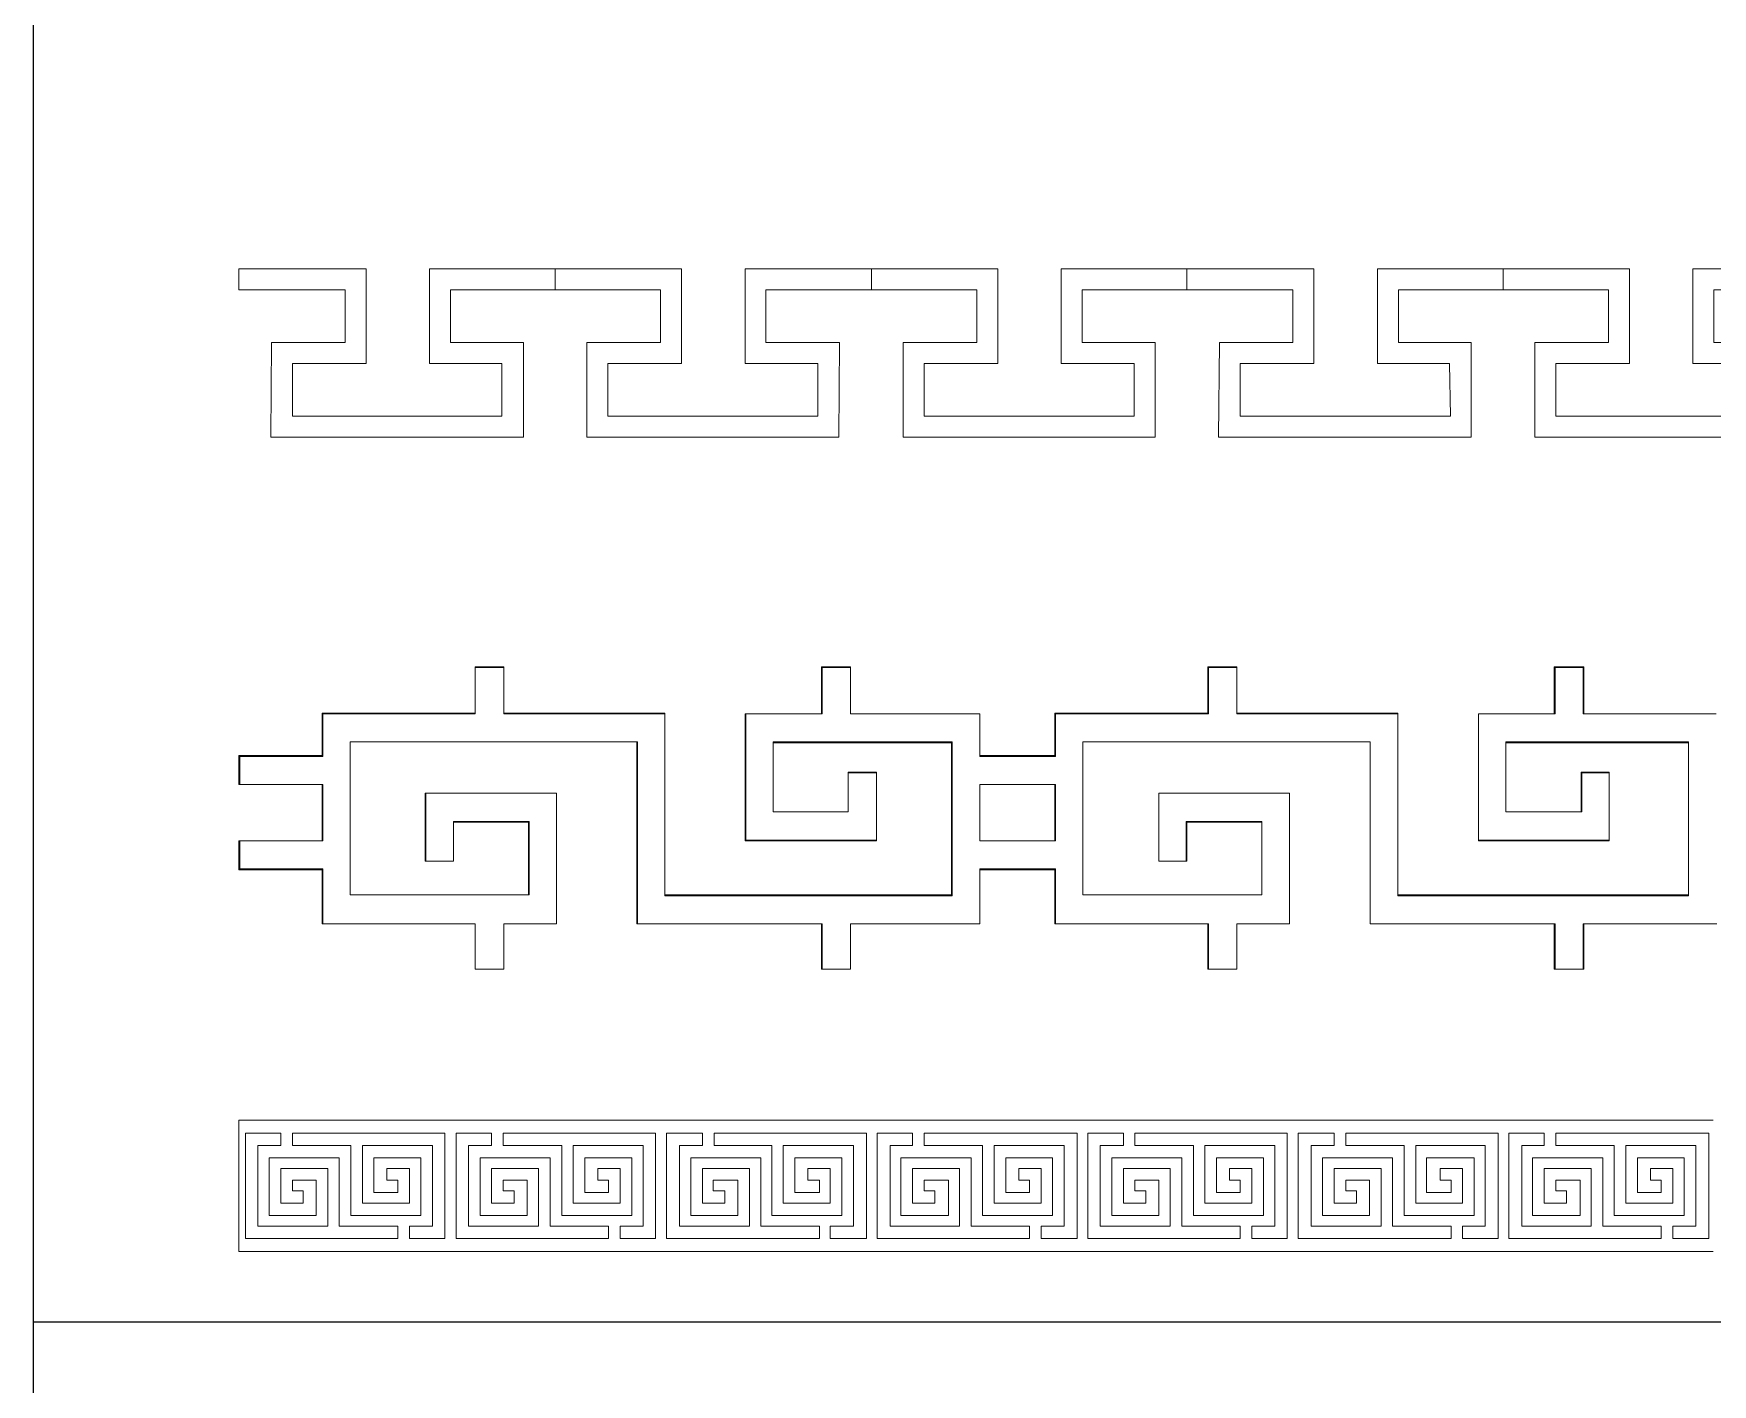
# Model space of a CAD drawing. Extents: x -66030 to 95157, y -13132 to 45879.
# Drawn here: x -66009 to -56926, y 16638 to 23948 of the extents above; entities that cross this region are included whole.
import ezdxf

# ---------------------------------------------------------------- set-up
doc = ezdxf.new("R2010")
doc.units = 0
doc.header["$LTSCALE"] = 100
doc.header["$MEASUREMENT"] = 0
doc.layers.get('0').update_dxf_attribs({"linetype": 'CONTINUOUS'})
doc.layers.add('3', color=11, linetype='CONTINUOUS')

msp = doc.modelspace()

# ---------------------------------------------------------------- linework, layer by layer
at = {"lineweight": 0}
for points in [[(-64898, 22674.3), (-64210.5, 22674.3), (-64210.5, 22162.6), (-64608.9, 22162.6), (-64608.9, 21877.4), (-63476.2, 21877.4), (-63476.2, 22162.6), (-63866.8, 22162.6), (-63866.8, 22674.3), (-63187.2, 22674.3), (-63187.2, 22561), (-63753.5, 22561), (-63753.5, 22275.9), (-63359, 22275.9), (-63359, 21764.2), (-64726.1, 21764.2), (-64722.2, 22275.9), (-64323.8, 22275.9), (-64323.8, 22561), (-64898, 22561), (-64898, 22674.3)], [(-63187.2, 22674.3), (-62503.6, 22674.3), (-62503.6, 22162.6), (-62902, 22162.6), (-62902, 21877.4), (-61765.4, 21877.4), (-61765.4, 22162.6), (-62159.9, 22162.6), (-62159.9, 22674.3), (-61476.4, 22674.3), (-61476.4, 22561), (-62046.6, 22561), (-62046.6, 22275.9), (-61648.2, 22275.9), (-61652.1, 21764.2), (-63015.3, 21764.2), (-63015.3, 22275.9), (-62616.9, 22275.9), (-62616.9, 22561), (-63187.2, 22561), (-63187.2, 22674.3)], [(-61476.4, 22674.3), (-60792.8, 22674.3), (-60792.8, 22162.6), (-61191.2, 22162.6), (-61191.2, 21877.4), (-60054.6, 21877.4), (-60054.6, 22162.6), (-60449.1, 22162.6), (-60449.1, 22674.3), (-59769.5, 22674.3), (-59769.5, 22561), (-60335.8, 22561), (-60335.8, 22275.9), (-59941.3, 22275.9), (-59941.3, 21764.2), (-61304.5, 21764.2), (-61304.5, 22275.9), (-60906.1, 22275.9), (-60906.1, 22561), (-61476.4, 22561), (-61476.4, 22674.3)], [(-59769.5, 22674.3), (-59082, 22674.3), (-59082, 22162.6), (-59480.4, 22162.6), (-59480.4, 21877.4), (-58343.8, 21877.4), (-58347.7, 22162.6), (-58738.3, 22162.6), (-58738.3, 22674.3), (-58058.6, 22674.3), (-58058.6, 22561), (-58625, 22561), (-58625, 22275.9), (-58230.5, 22275.9), (-58230.5, 21764.2), (-59597.6, 21764.2), (-59593.7, 22275.9), (-59195.3, 22275.9), (-59195.3, 22561), (-59769.5, 22561), (-59769.5, 22674.3)], [(-58058.6, 22674.3), (-57375.1, 22674.3), (-57375.1, 22162.6), (-57773.5, 22162.6), (-57773.5, 21877.4), (-56636.9, 21877.4), (-56636.9, 22162.6), (-57031.4, 22162.6), (-57031.4, 22674.3), (-56347.8, 22674.3), (-56347.8, 22561), (-56918.1, 22561), (-56918.1, 22275.9), (-56519.7, 22275.9), (-56523.6, 21764.2), (-57886.8, 21764.2), (-57886.8, 22275.9), (-57488.4, 22275.9), (-57488.4, 22561), (-58058.6, 22561), (-58058.6, 22674.3)], [(-63620.7, 20517), (-63620.7, 20517), (-63464.5, 20517), (-63464.5, 20520.9), (-63620.7, 20520.9), (-63620.7, 20517), (-63620.7, 20520.9), (-63620.7, 20520.9), (-63620.7, 20517)], [(-63620.7, 20267), (-63620.7, 20270.9), (-63620.7, 20517), (-63620.7, 20517), (-63620.7, 20270.9), (-63620.7, 20267), (-63620.7, 20267), (-63620.7, 20267), (-63620.7, 20270.9)], [(-63464.5, 20520.9), (-63464.5, 20517), (-63464.5, 20270.9), (-63464.5, 20270.9), (-63464.5, 20517), (-63464.5, 20520.9), (-63464.5, 20517), (-63464.5, 20520.9), (-63464.5, 20520.9)], [(-61745.9, 20517), (-61745.9, 20517), (-61589.6, 20517), (-61589.6, 20520.9), (-61745.9, 20520.9), (-61745.9, 20517), (-61745.9, 20520.9), (-61745.9, 20520.9), (-61745.9, 20517)], [(-61745.9, 20267), (-61742, 20267), (-61742, 20517), (-61745.9, 20517), (-61745.9, 20267), (-61745.9, 20267), (-61745.9, 20267), (-61742, 20267), (-61742, 20267)], [(-61589.6, 20520.9), (-61589.6, 20517), (-61589.6, 20267), (-61589.6, 20267), (-61589.6, 20517), (-61589.6, 20520.9), (-61589.6, 20517), (-61589.6, 20520.9), (-61589.6, 20520.9)], [(-59656.2, 20517), (-59656.2, 20517), (-59499.9, 20517), (-59499.9, 20520.9), (-59656.2, 20520.9), (-59656.2, 20517), (-59656.2, 20520.9), (-59656.2, 20520.9), (-59656.2, 20517)], [(-59656.2, 20267), (-59652.3, 20270.9), (-59652.3, 20517), (-59656.2, 20517), (-59656.2, 20270.9), (-59656.2, 20267), (-59656.2, 20267), (-59652.3, 20267), (-59652.3, 20270.9)], [(-59499.9, 20520.9), (-59499.9, 20517), (-59499.9, 20270.9), (-59499.9, 20270.9), (-59499.9, 20517), (-59499.9, 20520.9), (-59499.9, 20517), (-59499.9, 20520.9), (-59499.9, 20520.9)], [(-57781.3, 20517), (-57777.4, 20517), (-57625.1, 20517), (-57625.1, 20520.9), (-57777.4, 20520.9), (-57781.3, 20517), (-57777.4, 20520.9), (-57781.3, 20520.9), (-57781.3, 20517)], [(-57777.4, 20267), (-57777.4, 20267), (-57777.4, 20517), (-57781.3, 20517), (-57781.3, 20267), (-57777.4, 20267), (-57777.4, 20267), (-57777.4, 20267), (-57777.4, 20267)], [(-57625.1, 20520.9), (-57625.1, 20517), (-57625.1, 20267), (-57621.2, 20267), (-57621.2, 20517), (-57625.1, 20520.9), (-57621.2, 20517), (-57621.2, 20520.9), (-57625.1, 20520.9)], [(-64448.8, 20270.9), (-64448.8, 20267), (-63620.7, 20267), (-63620.7, 20270.9), (-64448.8, 20270.9), (-64448.8, 20270.9), (-64448.8, 20270.9), (-64448.8, 20270.9), (-64448.8, 20270.9)], [(-64448.8, 20036.5), (-64444.9, 20036.5), (-64444.9, 20270.9), (-64448.8, 20270.9), (-64448.8, 20036.5), (-64448.8, 20036.5), (-64448.8, 20036.5), (-64444.9, 20036.5), (-64444.9, 20036.5)], [(-63464.5, 20270.9), (-63464.5, 20267), (-62593.5, 20267), (-62593.5, 20270.9), (-63464.5, 20270.9), (-63464.5, 20270.9), (-63464.5, 20270.9), (-63464.5, 20267), (-63464.5, 20267)], [(-62593.5, 20270.9), (-62593.5, 20270.9), (-62593.5, 19282.7), (-62593.5, 19282.7), (-62593.5, 20270.9), (-62593.5, 20270.9), (-62593.5, 20270.9), (-62593.5, 20270.9), (-62593.5, 20270.9)], [(-62159.9, 20267), (-62159.9, 20267), (-61745.9, 20267), (-61745.9, 20267), (-62159.9, 20267), (-62159.9, 20267), (-62159.9, 20267), (-62159.9, 20267), (-62159.9, 20267)], [(-62159.9, 19579.5), (-62156, 19579.5), (-62156, 20267), (-62159.9, 20267), (-62159.9, 19579.5), (-62159.9, 19579.5), (-62159.9, 19579.5), (-62159.9, 19579.5), (-62159.9, 19579.5)], [(-61589.6, 20267), (-61589.6, 20267), (-60890.5, 20267), (-60890.5, 20267), (-61589.6, 20267), (-61589.6, 20267), (-61589.6, 20267), (-61589.6, 20267), (-61589.6, 20267)], [(-60890.5, 20267), (-60890.5, 20267), (-60890.5, 20036.5), (-60890.5, 20036.5), (-60890.5, 20267), (-60890.5, 20267), (-60890.5, 20267), (-60890.5, 20267), (-60890.5, 20267)], [(-60484.2, 20270.9), (-60480.3, 20267), (-59656.2, 20267), (-59656.2, 20270.9), (-60480.3, 20270.9), (-60484.2, 20270.9), (-60480.3, 20270.9), (-60484.2, 20270.9), (-60484.2, 20270.9)], [(-60480.3, 20036.5), (-60480.3, 20036.5), (-60480.3, 20270.9), (-60484.2, 20270.9), (-60484.2, 20036.5), (-60480.3, 20036.5), (-60480.3, 20036.5), (-60480.3, 20036.5), (-60480.3, 20036.5)], [(-59499.9, 20270.9), (-59499.9, 20267), (-58628.9, 20267), (-58628.9, 20270.9), (-59499.9, 20270.9), (-59499.9, 20270.9), (-59499.9, 20270.9), (-59499.9, 20267), (-59499.9, 20267)], [(-58628.9, 20270.9), (-58628.9, 20270.9), (-58628.9, 19282.7), (-58628.9, 19282.7), (-58628.9, 20270.9), (-58628.9, 20270.9), (-58628.9, 20270.9), (-58628.9, 20270.9), (-58628.9, 20270.9)], [(-58191.4, 20267), (-58191.4, 20267), (-57777.4, 20267), (-57777.4, 20267), (-58191.4, 20267), (-58191.4, 20267), (-58191.4, 20267), (-58191.4, 20267), (-58191.4, 20267)], [(-58191.4, 19579.5), (-58191.4, 19579.5), (-58191.4, 20267), (-58191.4, 20267), (-58191.4, 19579.5), (-58191.4, 19579.5), (-58191.4, 19579.5), (-58191.4, 19579.5), (-58191.4, 19579.5)], [(-57625.1, 20267), (-57625.1, 20267), (-56906.4, 20267), (-56906.4, 20267), (-57625.1, 20267), (-57625.1, 20267), (-57625.1, 20267), (-57625.1, 20267), (-57625.1, 20267)], [(-64296.5, 20114.7), (-64296.5, 20114.7), (-64296.5, 19286.6), (-64296.5, 19286.6), (-64296.5, 20114.7), (-64296.5, 20114.7), (-64296.5, 20114.7), (-64296.5, 20114.7), (-64296.5, 20114.7)], [(-62741.9, 20114.7), (-62745.8, 20114.7), (-64296.5, 20114.7), (-64296.5, 20114.7), (-62745.8, 20114.7), (-62741.9, 20114.7), (-62741.9, 20114.7), (-62741.9, 20114.7), (-62745.8, 20114.7)], [(-62745.8, 19130.4), (-62741.9, 19130.4), (-62741.9, 20114.7), (-62745.8, 20114.7), (-62745.8, 19130.4), (-62745.8, 19130.4), (-62745.8, 19130.4), (-62745.8, 19130.4), (-62745.8, 19130.4)], [(-62007.6, 20114.7), (-62007.6, 20110.8), (-62007.6, 19735.8), (-62007.6, 19735.8), (-62007.6, 20110.8), (-62007.6, 20114.7), (-62007.6, 20114.7), (-62007.6, 20114.7), (-62007.6, 20110.8)], [(-61038.9, 20110.8), (-61042.8, 20114.7), (-62007.6, 20114.7), (-62007.6, 20110.8), (-61042.8, 20110.8), (-61038.9, 20110.8), (-61038.9, 20110.8), (-61038.9, 20114.7), (-61042.8, 20114.7)], [(-61042.8, 19282.7), (-61038.9, 19282.7), (-61038.9, 20110.8), (-61042.8, 20110.8), (-61042.8, 19282.7), (-61042.8, 19282.7), (-61042.8, 19282.7), (-61038.9, 19282.7), (-61038.9, 19282.7)], [(-60331.9, 20114.7), (-60331.9, 20114.7), (-60331.9, 19286.6), (-60331.9, 19286.6), (-60331.9, 20114.7), (-60331.9, 20114.7), (-60331.9, 20114.7), (-60331.9, 20114.7), (-60331.9, 20114.7)], [(-58777.3, 20114.7), (-58777.3, 20114.7), (-60331.9, 20114.7), (-60331.9, 20114.7), (-58777.3, 20114.7), (-58777.3, 20114.7), (-58777.3, 20114.7), (-58777.3, 20114.7), (-58777.3, 20114.7)], [(-58777.3, 19130.4), (-58777.3, 19130.4), (-58777.3, 20114.7), (-58777.3, 20114.7), (-58777.3, 19130.4), (-58777.3, 19130.4), (-58777.3, 19130.4), (-58777.3, 19130.4), (-58777.3, 19130.4)], [(-58043, 20114.7), (-58043, 20110.8), (-58043, 19735.8), (-58043, 19735.8), (-58043, 20110.8), (-58043, 20114.7), (-58043, 20114.7), (-58043, 20114.7), (-58043, 20110.8)], [(-57054.8, 20110.8), (-57054.8, 20114.7), (-58043, 20114.7), (-58043, 20110.8), (-57054.8, 20110.8), (-57054.8, 20110.8), (-57054.8, 20110.8), (-57054.8, 20114.7), (-57054.8, 20114.7)], [(-57054.8, 19282.7), (-57054.8, 19282.7), (-57054.8, 20110.8), (-57054.8, 20110.8), (-57054.8, 19282.7), (-57054.8, 19282.7), (-57054.8, 19282.7), (-57054.8, 19282.7), (-57054.8, 19282.7)], [(-64898, 20036.5), (-64898, 20036.5), (-64448.8, 20036.5), (-64448.8, 20040.5), (-64898, 20040.5), (-64898, 20036.5), (-64898, 20040.5), (-64898, 20040.5), (-64898, 20036.5)], [(-64898, 19884.2), (-64894.1, 19884.2), (-64894.1, 20036.5), (-64898, 20036.5), (-64898, 19884.2), (-64898, 19884.2), (-64898, 19884.2), (-64898, 19884.2), (-64898, 19884.2)], [(-60890.5, 20036.5), (-60890.5, 20036.5), (-60480.3, 20036.5), (-60480.3, 20040.5), (-60890.5, 20040.5), (-60890.5, 20036.5), (-60890.5, 20036.5), (-60890.5, 20036.5), (-60890.5, 20036.5)], [(-61601.4, 19946.7), (-61601.4, 19946.7), (-61449, 19946.7), (-61449, 19950.6), (-61601.4, 19950.6), (-61601.4, 19946.7), (-61601.4, 19950.6), (-61601.4, 19950.6), (-61601.4, 19946.7)], [(-61601.4, 19735.8), (-61601.4, 19735.8), (-61601.4, 19946.7), (-61601.4, 19946.7), (-61601.4, 19735.8), (-61601.4, 19735.8), (-61601.4, 19735.8), (-61601.4, 19735.8), (-61601.4, 19735.8)], [(-61449, 19950.6), (-61449, 19946.7), (-61449, 19579.5), (-61449, 19579.5), (-61449, 19946.7), (-61449, 19950.6), (-61449, 19946.7), (-61449, 19950.6), (-61449, 19950.6)], [(-57636.8, 19946.7), (-57632.9, 19946.7), (-57484.5, 19946.7), (-57484.5, 19950.6), (-57632.9, 19950.6), (-57636.8, 19946.7), (-57632.9, 19950.6), (-57636.8, 19950.6), (-57636.8, 19946.7)], [(-57632.9, 19735.8), (-57632.9, 19735.8), (-57632.9, 19946.7), (-57636.8, 19946.7), (-57636.8, 19735.8), (-57632.9, 19735.8), (-57632.9, 19735.8), (-57632.9, 19735.8), (-57632.9, 19735.8)], [(-57484.5, 19950.6), (-57484.5, 19946.7), (-57484.5, 19579.5), (-57484.5, 19579.5), (-57484.5, 19946.7), (-57484.5, 19950.6), (-57484.5, 19946.7), (-57484.5, 19950.6), (-57484.5, 19950.6)], [(-64444.9, 19884.2), (-64448.8, 19884.2), (-64898, 19884.2), (-64898, 19884.2), (-64448.8, 19884.2), (-64444.9, 19884.2), (-64444.9, 19884.2), (-64444.9, 19884.2), (-64448.8, 19884.2)], [(-64448.8, 19579.5), (-64444.9, 19579.5), (-64444.9, 19884.2), (-64448.8, 19884.2), (-64448.8, 19579.5), (-64448.8, 19579.5), (-64448.8, 19579.5), (-64444.9, 19579.5), (-64444.9, 19579.5)], [(-63890.2, 19837.3), (-63886.3, 19837.3), (-63179.4, 19837.3), (-63179.4, 19837.3), (-63886.3, 19837.3), (-63890.2, 19837.3), (-63886.3, 19837.3), (-63890.2, 19837.3), (-63890.2, 19837.3)], [(-63886.3, 19470.2), (-63886.3, 19470.2), (-63886.3, 19837.3), (-63890.2, 19837.3), (-63890.2, 19470.2), (-63886.3, 19470.2), (-63890.2, 19470.2), (-63890.2, 19470.2), (-63886.3, 19470.2)], [(-63179.4, 19837.3), (-63179.4, 19837.3), (-63179.4, 19130.4), (-63179.4, 19130.4), (-63179.4, 19837.3), (-63179.4, 19837.3), (-63179.4, 19837.3), (-63179.4, 19837.3), (-63179.4, 19837.3)], [(-60890.5, 19579.5), (-60890.5, 19579.5), (-60890.5, 19884.2), (-60890.5, 19884.2), (-60890.5, 19579.5), (-60890.5, 19579.5), (-60890.5, 19579.5), (-60890.5, 19579.5), (-60890.5, 19579.5)], [(-60890.5, 19884.2), (-60890.5, 19884.2), (-60480.3, 19884.2), (-60480.3, 19884.2), (-60890.5, 19884.2), (-60890.5, 19884.2), (-60890.5, 19884.2), (-60890.5, 19884.2), (-60890.5, 19884.2)], [(-60480.3, 19884.2), (-60484.2, 19884.2), (-60484.2, 19579.5), (-60480.3, 19579.5), (-60480.3, 19884.2), (-60480.3, 19884.2), (-60480.3, 19884.2), (-60480.3, 19884.2), (-60480.3, 19884.2)], [(-59921.8, 19837.3), (-59921.8, 19837.3), (-59214.8, 19837.3), (-59214.8, 19837.3), (-59921.8, 19837.3), (-59921.8, 19837.3), (-59921.8, 19837.3), (-59921.8, 19837.3), (-59921.8, 19837.3)], [(-59921.8, 19470.2), (-59921.8, 19470.2), (-59921.8, 19837.3), (-59921.8, 19837.3), (-59921.8, 19470.2), (-59921.8, 19470.2), (-59921.8, 19470.2), (-59921.8, 19470.2), (-59921.8, 19470.2)], [(-59214.8, 19837.3), (-59214.8, 19837.3), (-59214.8, 19130.4), (-59214.8, 19130.4), (-59214.8, 19837.3), (-59214.8, 19837.3), (-59214.8, 19837.3), (-59214.8, 19837.3), (-59214.8, 19837.3)], [(-62007.6, 19735.8), (-62007.6, 19735.8), (-61601.4, 19735.8), (-61601.4, 19735.8), (-62007.6, 19735.8), (-62007.6, 19735.8), (-62007.6, 19735.8), (-62007.6, 19735.8), (-62007.6, 19735.8)], [(-58043, 19735.8), (-58043, 19735.8), (-57632.9, 19735.8), (-57632.9, 19735.8), (-58043, 19735.8), (-58043, 19735.8), (-58043, 19735.8), (-58043, 19735.8), (-58043, 19735.8)], [(-63737.9, 19685), (-63737.9, 19681.1), (-63737.9, 19470.2), (-63737.9, 19470.2), (-63737.9, 19681.1), (-63737.9, 19685), (-63737.9, 19685), (-63737.9, 19685), (-63737.9, 19681.1)], [(-63327.8, 19681.1), (-63331.7, 19685), (-63737.9, 19685), (-63737.9, 19681.1), (-63331.7, 19681.1), (-63327.8, 19681.1), (-63327.8, 19681.1), (-63327.8, 19685), (-63331.7, 19685)], [(-63331.7, 19286.6), (-63327.8, 19286.6), (-63327.8, 19681.1), (-63331.7, 19681.1), (-63331.7, 19286.6), (-63331.7, 19286.6), (-63331.7, 19286.6), (-63327.8, 19286.6), (-63327.8, 19286.6)], [(-59773.4, 19685), (-59773.4, 19681.1), (-59773.4, 19470.2), (-59769.5, 19470.2), (-59769.5, 19681.1), (-59773.4, 19685), (-59773.4, 19685), (-59773.4, 19685), (-59773.4, 19681.1)], [(-59363.2, 19681.1), (-59363.2, 19685), (-59773.4, 19685), (-59773.4, 19681.1), (-59363.2, 19681.1), (-59363.2, 19681.1), (-59363.2, 19681.1), (-59363.2, 19685), (-59363.2, 19685)], [(-59363.2, 19286.6), (-59363.2, 19286.6), (-59363.2, 19681.1), (-59363.2, 19681.1), (-59363.2, 19286.6), (-59363.2, 19286.6), (-59363.2, 19286.6), (-59363.2, 19286.6), (-59363.2, 19286.6)], [(-64898, 19579.5), (-64898, 19579.5), (-64448.8, 19579.5), (-64448.8, 19579.5), (-64898, 19579.5), (-64898, 19579.5), (-64898, 19579.5), (-64898, 19579.5), (-64898, 19579.5)], [(-64898, 19423.3), (-64894.1, 19423.3), (-64894.1, 19579.5), (-64898, 19579.5), (-64898, 19423.3), (-64898, 19423.3), (-64898, 19423.3), (-64898, 19423.3), (-64898, 19423.3)], [(-61449, 19579.5), (-61449, 19583.5), (-62159.9, 19583.5), (-62159.9, 19579.5), (-61449, 19579.5), (-61449, 19579.5), (-61449, 19579.5), (-61449, 19579.5), (-61449, 19579.5)], [(-60480.3, 19579.5), (-60480.3, 19579.5), (-60890.5, 19579.5), (-60890.5, 19579.5), (-60480.3, 19579.5), (-60480.3, 19579.5), (-60480.3, 19579.5), (-60480.3, 19579.5), (-60480.3, 19579.5)], [(-57484.5, 19579.5), (-57484.5, 19583.5), (-58191.4, 19583.5), (-58191.4, 19579.5), (-57484.5, 19579.5), (-57484.5, 19579.5), (-57484.5, 19579.5), (-57484.5, 19579.5), (-57484.5, 19579.5)], [(-63737.9, 19470.2), (-63737.9, 19470.2), (-63886.3, 19470.2), (-63886.3, 19470.2), (-63737.9, 19470.2), (-63737.9, 19470.2), (-63737.9, 19470.2), (-63737.9, 19470.2), (-63737.9, 19470.2)], [(-59769.5, 19470.2), (-59773.4, 19470.2), (-59921.8, 19470.2), (-59921.8, 19470.2), (-59773.4, 19470.2), (-59769.5, 19470.2), (-59773.4, 19470.2), (-59769.5, 19470.2), (-59769.5, 19470.2)], [(-64444.9, 19423.3), (-64448.8, 19427.2), (-64898, 19427.2), (-64898, 19423.3), (-64448.8, 19423.3), (-64444.9, 19423.3), (-64444.9, 19423.3), (-64444.9, 19427.2), (-64448.8, 19427.2)], [(-64448.8, 19130.4), (-64444.9, 19130.4), (-64444.9, 19423.3), (-64448.8, 19423.3), (-64448.8, 19130.4), (-64448.8, 19130.4), (-64448.8, 19130.4), (-64448.8, 19130.4), (-64448.8, 19130.4)], [(-60890.5, 19427.2), (-60890.5, 19423.3), (-60890.5, 19130.4), (-60890.5, 19130.4), (-60890.5, 19423.3), (-60890.5, 19427.2), (-60890.5, 19427.2), (-60890.5, 19427.2), (-60890.5, 19423.3)], [(-60480.3, 19423.3), (-60480.3, 19427.2), (-60890.5, 19427.2), (-60890.5, 19423.3), (-60480.3, 19423.3), (-60480.3, 19423.3), (-60480.3, 19423.3), (-60480.3, 19427.2), (-60480.3, 19427.2)], [(-60480.3, 19130.4), (-60480.3, 19130.4), (-60480.3, 19423.3), (-60484.2, 19423.3), (-60484.2, 19130.4), (-60480.3, 19130.4), (-60484.2, 19130.4), (-60484.2, 19130.4), (-60480.3, 19130.4)], [(-64296.5, 19286.6), (-64296.5, 19286.6), (-63331.7, 19286.6), (-63331.7, 19286.6), (-64296.5, 19286.6), (-64296.5, 19286.6), (-64296.5, 19286.6), (-64296.5, 19286.6), (-64296.5, 19286.6)], [(-62593.5, 19282.7), (-62593.5, 19282.7), (-61042.8, 19282.7), (-61042.8, 19286.6), (-62593.5, 19286.6), (-62593.5, 19282.7), (-62593.5, 19282.7), (-62593.5, 19282.7), (-62593.5, 19282.7)], [(-60331.9, 19286.6), (-60331.9, 19286.6), (-59363.2, 19286.6), (-59363.2, 19286.6), (-60331.9, 19286.6), (-60331.9, 19286.6), (-60331.9, 19286.6), (-60331.9, 19286.6), (-60331.9, 19286.6)], [(-58628.9, 19282.7), (-58628.9, 19282.7), (-57054.8, 19282.7), (-57054.8, 19286.6), (-58628.9, 19286.6), (-58628.9, 19282.7), (-58628.9, 19282.7), (-58628.9, 19282.7), (-58628.9, 19282.7)], [(-63620.7, 19130.4), (-63620.7, 19130.4), (-64448.8, 19130.4), (-64448.8, 19130.4), (-63620.7, 19130.4), (-63620.7, 19130.4), (-63620.7, 19130.4), (-63620.7, 19130.4), (-63620.7, 19130.4)], [(-63620.7, 18884.3), (-63620.7, 18884.3), (-63620.7, 19130.4), (-63620.7, 19130.4), (-63620.7, 18884.3), (-63620.7, 18884.3), (-63620.7, 18884.3), (-63620.7, 18884.3), (-63620.7, 18884.3)], [(-63464.5, 19130.4), (-63464.5, 19130.4), (-63464.5, 18903.8), (-63464.5, 18903.8), (-63464.5, 19130.4), (-63464.5, 19130.4), (-63464.5, 19130.4), (-63464.5, 19130.4), (-63464.5, 19130.4)], [(-63179.4, 19130.4), (-63179.4, 19130.4), (-63464.5, 19130.4), (-63464.5, 19130.4), (-63179.4, 19130.4), (-63179.4, 19130.4), (-63179.4, 19130.4), (-63179.4, 19130.4), (-63179.4, 19130.4)], [(-61742, 19130.4), (-61745.9, 19130.4), (-62745.8, 19130.4), (-62745.8, 19130.4), (-61745.9, 19130.4), (-61742, 19130.4), (-61742, 19130.4), (-61742, 19130.4), (-61745.9, 19130.4)], [(-61745.9, 18884.3), (-61742, 18884.3), (-61742, 19130.4), (-61745.9, 19130.4), (-61745.9, 18884.3), (-61745.9, 18884.3), (-61745.9, 18884.3), (-61745.9, 18884.3), (-61745.9, 18884.3)], [(-61589.6, 19130.4), (-61589.6, 19130.4), (-61589.6, 18884.3), (-61589.6, 18884.3), (-61589.6, 19130.4), (-61589.6, 19130.4), (-61589.6, 19130.4), (-61589.6, 19130.4), (-61589.6, 19130.4)], [(-60890.5, 19130.4), (-60890.5, 19130.4), (-61589.6, 19130.4), (-61589.6, 19130.4), (-60890.5, 19130.4), (-60890.5, 19130.4), (-60890.5, 19130.4), (-60890.5, 19130.4), (-60890.5, 19130.4)], [(-59652.3, 19130.4), (-59656.2, 19130.4), (-60480.3, 19130.4), (-60480.3, 19130.4), (-59656.2, 19130.4), (-59652.3, 19130.4), (-59652.3, 19130.4), (-59652.3, 19130.4), (-59656.2, 19130.4)], [(-59656.2, 18884.3), (-59652.3, 18884.3), (-59652.3, 19130.4), (-59656.2, 19130.4), (-59656.2, 18884.3), (-59656.2, 18884.3), (-59656.2, 18884.3), (-59656.2, 18884.3), (-59656.2, 18884.3)], [(-59499.9, 19130.4), (-59499.9, 19130.4), (-59499.9, 18884.3), (-59499.9, 18884.3), (-59499.9, 19130.4), (-59499.9, 19130.4), (-59499.9, 19130.4), (-59499.9, 19130.4), (-59499.9, 19130.4)], [(-59214.8, 19130.4), (-59214.8, 19130.4), (-59499.9, 19130.4), (-59499.9, 19130.4), (-59214.8, 19130.4), (-59214.8, 19130.4), (-59214.8, 19130.4), (-59214.8, 19130.4), (-59214.8, 19130.4)], [(-57777.4, 19130.4), (-57777.4, 19130.4), (-58777.3, 19130.4), (-58777.3, 19130.4), (-57777.4, 19130.4), (-57777.4, 19130.4), (-57777.4, 19130.4), (-57777.4, 19130.4), (-57777.4, 19130.4)], [(-57777.4, 18884.3), (-57777.4, 18884.3), (-57777.4, 19130.4), (-57781.3, 19130.4), (-57781.3, 18884.3), (-57777.4, 18884.3), (-57781.3, 18884.3), (-57781.3, 18884.3), (-57777.4, 18884.3)], [(-57625.1, 19130.4), (-57625.1, 19130.4), (-57625.1, 18884.3), (-57621.2, 18884.3), (-57621.2, 19130.4), (-57625.1, 19130.4), (-57625.1, 19130.4), (-57625.1, 19130.4), (-57625.1, 19130.4)], [(-56902.5, 19130.4), (-56906.4, 19130.4), (-57625.1, 19130.4), (-57625.1, 19130.4), (-56906.4, 19130.4), (-56902.5, 19130.4), (-56906.4, 19130.4), (-56902.5, 19130.4), (-56902.5, 19130.4)], [(-63464.5, 18903.8), (-63464.5, 18903.8), (-63464.5, 18884.3), (-63464.5, 18884.3), (-63464.5, 18903.8), (-63464.5, 18903.8), (-63464.5, 18903.8), (-63464.5, 18903.8), (-63464.5, 18903.8)], [(-63464.5, 18903.8), (-63464.5, 18903.8), (-63464.5, 18903.8), (-63464.5, 18903.8), (-63464.5, 18903.8), (-63464.5, 18903.8), (-63464.5, 18903.8), (-63464.5, 18903.8), (-63464.5, 18903.8)], [(-63464.5, 18884.3), (-63464.5, 18884.3), (-63620.7, 18884.3), (-63620.7, 18884.3), (-63464.5, 18884.3), (-63464.5, 18884.3), (-63464.5, 18884.3), (-63464.5, 18884.3), (-63464.5, 18884.3)], [(-61589.6, 18884.3), (-61589.6, 18884.3), (-61745.9, 18884.3), (-61745.9, 18884.3), (-61589.6, 18884.3), (-61589.6, 18884.3), (-61589.6, 18884.3), (-61589.6, 18884.3), (-61589.6, 18884.3)], [(-59499.9, 18884.3), (-59499.9, 18884.3), (-59656.2, 18884.3), (-59656.2, 18884.3), (-59499.9, 18884.3), (-59499.9, 18884.3), (-59499.9, 18884.3), (-59499.9, 18884.3), (-59499.9, 18884.3)], [(-57621.2, 18884.3), (-57625.1, 18884.3), (-57777.4, 18884.3), (-57777.4, 18884.3), (-57625.1, 18884.3), (-57621.2, 18884.3), (-57625.1, 18884.3), (-57621.2, 18884.3), (-57621.2, 18884.3)], [(-64038.7, 17427.4), (-64038.7, 17493.8), (-64038.7, 17493.8), (-64116.8, 17493.8), (-64194.9, 17493.8), (-64273, 17493.8), (-64355.1, 17493.8), (-64355.1, 17864.8), (-64733.9, 17864.8), (-64733.9, 17552.3), (-64480, 17552.3), (-64480, 17743.7), (-64608.9, 17743.7), (-64608.9, 17685.2), (-64550.4, 17685.2), (-64550.4, 17618.8), (-64671.4, 17618.8), (-64671.4, 17806.2), (-64417.6, 17806.2), (-64417.6, 17493.8), (-64796.4, 17493.8), (-64796.4, 17931.2), (-64671.4, 17931.2), (-64671.4, 17997.6), (-64862.8, 17997.6), (-64862.8, 17427.4), (-64038.7, 17427.4)], [(-63976.2, 17493.8), (-63976.2, 17427.4), (-63784.8, 17427.4), (-63784.8, 17997.6), (-64608.9, 17997.6), (-64608.9, 17931.2), (-64292.6, 17931.2), (-64292.6, 17552.3), (-63913.7, 17552.3), (-63913.7, 17864.8), (-64167.6, 17864.8), (-64167.6, 17677.3), (-64038.7, 17677.3), (-64038.7, 17743.7), (-64097.3, 17743.7), (-64097.3, 17806.2), (-63976.2, 17806.2), (-63976.2, 17618.8), (-64230.1, 17618.8), (-64230.1, 17931.2), (-63851.2, 17931.2), (-63851.2, 17493.8), (-63882.4, 17493.8), (-63913.7, 17493.8), (-63944.9, 17493.8), (-63976.2, 17493.8)], [(-62898.1, 17427.4), (-62898.1, 17458.6), (-62898.1, 17493.8), (-62898.1, 17493.8), (-62898.1, 17493.8), (-62976.3, 17493.8), (-63054.4, 17493.8), (-63132.5, 17493.8), (-63214.5, 17493.8), (-63214.5, 17587.5), (-63214.5, 17677.3), (-63214.5, 17771.1), (-63214.5, 17864.8), (-63308.3, 17864.8), (-63405.9, 17864.8), (-63499.7, 17864.8), (-63593.4, 17864.8), (-63593.4, 17786.7), (-63593.4, 17708.6), (-63593.4, 17630.5), (-63593.4, 17552.3), (-63530.9, 17552.3), (-63464.5, 17552.3), (-63402, 17552.3), (-63339.5, 17552.3), (-63339.5, 17599.2), (-63339.5, 17650), (-63339.5, 17696.9), (-63339.5, 17743.7), (-63370.8, 17743.7), (-63405.9, 17743.7), (-63437.2, 17743.7), (-63468.4, 17743.7), (-63468.4, 17716.4), (-63468.4, 17685.2), (-63441.1, 17685.2), (-63409.8, 17685.2), (-63409.8, 17650), (-63409.8, 17618.8), (-63441.1, 17618.8), (-63472.3, 17618.8), (-63499.7, 17618.8), (-63530.9, 17618.8), (-63530.9, 17665.6), (-63530.9, 17712.5), (-63530.9, 17759.4), (-63530.9, 17806.2), (-63468.4, 17806.2), (-63405.9, 17806.2), (-63339.5, 17806.2), (-63277, 17806.2), (-63277, 17728.1), (-63277, 17650), (-63277, 17571.9), (-63277, 17493.8), (-63370.8, 17493.8), (-63464.5, 17493.8), (-63562.1, 17493.8), (-63655.9, 17493.8), (-63655.9, 17603.1), (-63655.9, 17712.5), (-63655.9, 17821.9), (-63655.9, 17931.2), (-63624.6, 17931.2), (-63593.4, 17931.2), (-63562.1, 17931.2), (-63530.9, 17931.2), (-63530.9, 17962.5), (-63530.9, 17997.6), (-63577.8, 17997.6), (-63628.5, 17997.6), (-63675.4, 17997.6), (-63722.3, 17997.6), (-63722.3, 17853.1), (-63722.3, 17712.5), (-63722.3, 17568), (-63722.3, 17427.4), (-63620.7, 17427.4), (-63519.2, 17427.4), (-63413.7, 17427.4), (-63312.2, 17427.4), (-63206.7, 17427.4), (-63105.1, 17427.4), (-62999.7, 17427.4), (-62898.1, 17427.4)], [(-62835.6, 17493.8), (-62835.6, 17458.6), (-62835.6, 17427.4), (-62788.8, 17427.4), (-62741.9, 17427.4), (-62691.1, 17427.4), (-62644.2, 17427.4), (-62644.2, 17568), (-62644.2, 17712.5), (-62644.2, 17853.1), (-62644.2, 17997.6), (-62745.8, 17997.6), (-62851.3, 17997.6), (-62952.8, 17997.6), (-63058.3, 17997.6), (-63159.8, 17997.6), (-63261.4, 17997.6), (-63366.8, 17997.6), (-63468.4, 17997.6), (-63468.4, 17962.5), (-63468.4, 17931.2), (-63390.3, 17931.2), (-63312.2, 17931.2), (-63230.1, 17931.2), (-63152, 17931.2), (-63152, 17833.6), (-63152, 17739.8), (-63152, 17646.1), (-63152, 17552.3), (-63058.3, 17552.3), (-62964.5, 17552.3), (-62870.8, 17552.3), (-62773.1, 17552.3), (-62773.1, 17630.5), (-62773.1, 17708.6), (-62773.1, 17786.7), (-62773.1, 17864.8), (-62839.5, 17864.8), (-62902, 17864.8), (-62964.5, 17864.8), (-63027, 17864.8), (-63027, 17818), (-63027, 17771.1), (-63027, 17724.2), (-63027, 17677.3), (-62995.8, 17677.3), (-62964.5, 17677.3), (-62929.4, 17677.3), (-62898.1, 17677.3), (-62898.1, 17712.5), (-62898.1, 17743.7), (-62929.4, 17743.7), (-62956.7, 17743.7), (-62956.7, 17775), (-62956.7, 17806.2), (-62929.4, 17806.2), (-62898.1, 17806.2), (-62866.9, 17806.2), (-62835.6, 17806.2), (-62835.6, 17759.4), (-62835.6, 17712.5), (-62835.6, 17665.6), (-62835.6, 17618.8), (-62902, 17618.8), (-62964.5, 17618.8), (-63027, 17618.8), (-63089.5, 17618.8), (-63089.5, 17696.9), (-63089.5, 17775), (-63089.5, 17853.1), (-63089.5, 17931.2), (-62995.8, 17931.2), (-62902, 17931.2), (-62808.3, 17931.2), (-62710.6, 17931.2), (-62710.6, 17821.9), (-62710.6, 17712.5), (-62710.6, 17603.1), (-62710.6, 17493.8), (-62741.9, 17493.8), (-62773.1, 17493.8), (-62804.4, 17493.8), (-62835.6, 17493.8)], [(-61757.6, 17427.4), (-61757.6, 17458.6), (-61757.6, 17493.8), (-61757.6, 17493.8), (-61757.6, 17493.8), (-61835.7, 17493.8), (-61917.7, 17493.8), (-61995.9, 17493.8), (-62074, 17493.8), (-62074, 17587.5), (-62074, 17677.3), (-62074, 17771.1), (-62074, 17864.8), (-62171.6, 17864.8), (-62265.4, 17864.8), (-62359.1, 17864.8), (-62452.9, 17864.8), (-62452.9, 17786.7), (-62452.9, 17708.6), (-62452.9, 17630.5), (-62452.9, 17552.3), (-62390.4, 17552.3), (-62327.9, 17552.3), (-62261.5, 17552.3), (-62199, 17552.3), (-62199, 17599.2), (-62199, 17650), (-62199, 17696.9), (-62199, 17743.7), (-62234.1, 17743.7), (-62265.4, 17743.7), (-62296.6, 17743.7), (-62331.8, 17743.7), (-62331.8, 17716.4), (-62331.8, 17685.2), (-62300.5, 17685.2), (-62269.3, 17685.2), (-62269.3, 17650), (-62269.3, 17618.8), (-62300.5, 17618.8), (-62331.8, 17618.8), (-62363, 17618.8), (-62390.4, 17618.8), (-62390.4, 17665.6), (-62390.4, 17712.5), (-62390.4, 17759.4), (-62390.4, 17806.2), (-62327.9, 17806.2), (-62265.4, 17806.2), (-62202.9, 17806.2), (-62136.5, 17806.2), (-62136.5, 17728.1), (-62136.5, 17650), (-62136.5, 17571.9), (-62136.5, 17493.8), (-62234.1, 17493.8), (-62327.9, 17493.8), (-62421.6, 17493.8), (-62515.3, 17493.8), (-62515.3, 17603.1), (-62515.3, 17712.5), (-62515.3, 17821.9), (-62515.3, 17931.2), (-62484.1, 17931.2), (-62452.9, 17931.2), (-62421.6, 17931.2), (-62390.4, 17931.2), (-62390.4, 17962.5), (-62390.4, 17997.6), (-62441.1, 17997.6), (-62488, 17997.6), (-62534.9, 17997.6), (-62585.7, 17997.6), (-62585.7, 17853.1), (-62585.7, 17712.5), (-62585.7, 17568), (-62585.7, 17427.4), (-62480.2, 17427.4), (-62378.6, 17427.4), (-62273.2, 17427.4), (-62171.6, 17427.4), (-62070.1, 17427.4), (-61964.6, 17427.4), (-61863.1, 17427.4), (-61757.6, 17427.4)], [(-61699, 17493.8), (-61699, 17458.6), (-61699, 17427.4), (-61648.2, 17427.4), (-61601.4, 17427.4), (-61550.6, 17427.4), (-61503.7, 17427.4), (-61503.7, 17568), (-61503.7, 17712.5), (-61503.7, 17853.1), (-61503.7, 17997.6), (-61609.2, 17997.6), (-61710.7, 17997.6), (-61812.3, 17997.6), (-61917.7, 17997.6), (-62019.3, 17997.6), (-62124.8, 17997.6), (-62226.3, 17997.6), (-62327.9, 17997.6), (-62327.9, 17962.5), (-62327.9, 17931.2), (-62249.7, 17931.2), (-62171.6, 17931.2), (-62093.5, 17931.2), (-62015.4, 17931.2), (-62015.4, 17833.6), (-62015.4, 17739.8), (-62015.4, 17646.1), (-62015.4, 17552.3), (-61917.7, 17552.3), (-61824, 17552.3), (-61730.2, 17552.3), (-61636.5, 17552.3), (-61636.5, 17630.5), (-61636.5, 17708.6), (-61636.5, 17786.7), (-61636.5, 17864.8), (-61699, 17864.8), (-61761.5, 17864.8), (-61824, 17864.8), (-61890.4, 17864.8), (-61890.4, 17818), (-61890.4, 17771.1), (-61890.4, 17724.2), (-61890.4, 17677.3), (-61855.2, 17677.3), (-61824, 17677.3), (-61792.7, 17677.3), (-61757.6, 17677.3), (-61757.6, 17712.5), (-61757.6, 17743.7), (-61788.8, 17743.7), (-61820.1, 17743.7), (-61820.1, 17775), (-61820.1, 17806.2), (-61788.8, 17806.2), (-61757.6, 17806.2), (-61726.3, 17806.2), (-61699, 17806.2), (-61699, 17759.4), (-61699, 17712.5), (-61699, 17665.6), (-61699, 17618.8), (-61761.5, 17618.8), (-61824, 17618.8), (-61886.5, 17618.8), (-61952.9, 17618.8), (-61952.9, 17696.9), (-61952.9, 17775), (-61952.9, 17853.1), (-61952.9, 17931.2), (-61855.2, 17931.2), (-61761.5, 17931.2), (-61667.8, 17931.2), (-61574, 17931.2), (-61574, 17821.9), (-61574, 17712.5), (-61574, 17603.1), (-61574, 17493.8), (-61605.3, 17493.8), (-61636.5, 17493.8), (-61667.8, 17493.8), (-61699, 17493.8)], [(-60621, 17427.4), (-60621, 17458.6), (-60621, 17493.8), (-60621, 17493.8), (-60621, 17493.8), (-60699.1, 17493.8), (-60777.2, 17493.8), (-60855.3, 17493.8), (-60937.3, 17493.8), (-60937.3, 17587.5), (-60937.3, 17677.3), (-60937.3, 17771.1), (-60937.3, 17864.8), (-61031.1, 17864.8), (-61124.8, 17864.8), (-61218.6, 17864.8), (-61316.2, 17864.8), (-61316.2, 17786.7), (-61316.2, 17708.6), (-61316.2, 17630.5), (-61316.2, 17552.3), (-61249.8, 17552.3), (-61187.3, 17552.3), (-61124.8, 17552.3), (-61058.4, 17552.3), (-61058.4, 17599.2), (-61058.4, 17650), (-61058.4, 17696.9), (-61058.4, 17743.7), (-61093.6, 17743.7), (-61124.8, 17743.7), (-61156.1, 17743.7), (-61191.2, 17743.7), (-61191.2, 17716.4), (-61191.2, 17685.2), (-61160, 17685.2), (-61132.6, 17685.2), (-61132.6, 17650), (-61132.6, 17618.8), (-61160, 17618.8), (-61191.2, 17618.8), (-61222.5, 17618.8), (-61253.7, 17618.8), (-61253.7, 17665.6), (-61253.7, 17712.5), (-61253.7, 17759.4), (-61253.7, 17806.2), (-61187.3, 17806.2), (-61124.8, 17806.2), (-61062.3, 17806.2), (-60999.8, 17806.2), (-60999.8, 17728.1), (-60999.8, 17650), (-60999.8, 17571.9), (-60999.8, 17493.8), (-61093.6, 17493.8), (-61187.3, 17493.8), (-61281.1, 17493.8), (-61374.8, 17493.8), (-61374.8, 17603.1), (-61374.8, 17712.5), (-61374.8, 17821.9), (-61374.8, 17931.2), (-61347.5, 17931.2), (-61316.2, 17931.2), (-61285, 17931.2), (-61253.7, 17931.2), (-61253.7, 17962.5), (-61253.7, 17997.6), (-61300.6, 17997.6), (-61347.5, 17997.6), (-61398.2, 17997.6), (-61445.1, 17997.6), (-61445.1, 17853.1), (-61445.1, 17712.5), (-61445.1, 17568), (-61445.1, 17427.4), (-61343.6, 17427.4), (-61238.1, 17427.4), (-61136.5, 17427.4), (-61031.1, 17427.4), (-60929.5, 17427.4), (-60824.1, 17427.4), (-60722.5, 17427.4), (-60621, 17427.4)], [(-60558.5, 17493.8), (-60558.5, 17458.6), (-60558.5, 17427.4), (-60507.7, 17427.4), (-60460.8, 17427.4), (-60413.9, 17427.4), (-60363.2, 17427.4), (-60363.2, 17568), (-60363.2, 17712.5), (-60363.2, 17853.1), (-60363.2, 17997.6), (-60468.6, 17997.6), (-60570.2, 17997.6), (-60675.6, 17997.6), (-60777.2, 17997.6), (-60882.7, 17997.6), (-60984.2, 17997.6), (-61085.8, 17997.6), (-61191.2, 17997.6), (-61191.2, 17962.5), (-61191.2, 17931.2), (-61113.1, 17931.2), (-61031.1, 17931.2), (-60953, 17931.2), (-60874.8, 17931.2), (-60874.8, 17833.6), (-60874.8, 17739.8), (-60874.8, 17646.1), (-60874.8, 17552.3), (-60781.1, 17552.3), (-60683.4, 17552.3), (-60589.7, 17552.3), (-60496, 17552.3), (-60496, 17630.5), (-60496, 17708.6), (-60496, 17786.7), (-60496, 17864.8), (-60558.5, 17864.8), (-60621, 17864.8), (-60687.4, 17864.8), (-60749.8, 17864.8), (-60749.8, 17818), (-60749.8, 17771.1), (-60749.8, 17724.2), (-60749.8, 17677.3), (-60718.6, 17677.3), (-60683.4, 17677.3), (-60652.2, 17677.3), (-60621, 17677.3), (-60621, 17712.5), (-60621, 17743.7), (-60648.3, 17743.7), (-60679.5, 17743.7), (-60679.5, 17775), (-60679.5, 17806.2), (-60648.3, 17806.2), (-60617, 17806.2), (-60589.7, 17806.2), (-60558.5, 17806.2), (-60558.5, 17759.4), (-60558.5, 17712.5), (-60558.5, 17665.6), (-60558.5, 17618.8), (-60621, 17618.8), (-60683.4, 17618.8), (-60749.8, 17618.8), (-60812.3, 17618.8), (-60812.3, 17696.9), (-60812.3, 17775), (-60812.3, 17853.1), (-60812.3, 17931.2), (-60718.6, 17931.2), (-60621, 17931.2), (-60527.2, 17931.2), (-60433.5, 17931.2), (-60433.5, 17821.9), (-60433.5, 17712.5), (-60433.5, 17603.1), (-60433.5, 17493.8), (-60464.7, 17493.8), (-60496, 17493.8), (-60527.2, 17493.8), (-60558.5, 17493.8)], [(-59480.4, 17427.4), (-59480.4, 17458.6), (-59480.4, 17493.8), (-59480.4, 17493.8), (-59480.4, 17493.8), (-59558.5, 17493.8), (-59636.6, 17493.8), (-59714.8, 17493.8), (-59796.8, 17493.8), (-59796.8, 17587.5), (-59796.8, 17677.3), (-59796.8, 17771.1), (-59796.8, 17864.8), (-59890.5, 17864.8), (-59984.3, 17864.8), (-60081.9, 17864.8), (-60175.7, 17864.8), (-60175.7, 17786.7), (-60175.7, 17708.6), (-60175.7, 17630.5), (-60175.7, 17552.3), (-60113.2, 17552.3), (-60046.8, 17552.3), (-59984.3, 17552.3), (-59921.8, 17552.3), (-59921.8, 17599.2), (-59921.8, 17650), (-59921.8, 17696.9), (-59921.8, 17743.7), (-59953, 17743.7), (-59984.3, 17743.7), (-60019.4, 17743.7), (-60050.7, 17743.7), (-60050.7, 17716.4), (-60050.7, 17685.2), (-60023.3, 17685.2), (-59992.1, 17685.2), (-59992.1, 17650), (-59992.1, 17618.8), (-60023.3, 17618.8), (-60050.7, 17618.8), (-60081.9, 17618.8), (-60113.2, 17618.8), (-60113.2, 17665.6), (-60113.2, 17712.5), (-60113.2, 17759.4), (-60113.2, 17806.2), (-60050.7, 17806.2), (-59984.3, 17806.2), (-59921.8, 17806.2), (-59859.3, 17806.2), (-59859.3, 17728.1), (-59859.3, 17650), (-59859.3, 17571.9), (-59859.3, 17493.8), (-59953, 17493.8), (-60046.8, 17493.8), (-60144.4, 17493.8), (-60238.2, 17493.8), (-60238.2, 17603.1), (-60238.2, 17712.5), (-60238.2, 17821.9), (-60238.2, 17931.2), (-60206.9, 17931.2), (-60175.7, 17931.2), (-60144.4, 17931.2), (-60113.2, 17931.2), (-60113.2, 17962.5), (-60113.2, 17997.6), (-60160, 17997.6), (-60210.8, 17997.6), (-60257.7, 17997.6), (-60304.6, 17997.6), (-60304.6, 17853.1), (-60304.6, 17712.5), (-60304.6, 17568), (-60304.6, 17427.4), (-60203, 17427.4), (-60101.5, 17427.4), (-59996, 17427.4), (-59894.4, 17427.4), (-59789, 17427.4), (-59687.4, 17427.4), (-59582, 17427.4), (-59480.4, 17427.4)], [(-59417.9, 17493.8), (-59417.9, 17458.6), (-59417.9, 17427.4), (-59371, 17427.4), (-59320.3, 17427.4), (-59273.4, 17427.4), (-59226.5, 17427.4), (-59226.5, 17568), (-59226.5, 17712.5), (-59226.5, 17853.1), (-59226.5, 17997.6), (-59328.1, 17997.6), (-59433.5, 17997.6), (-59535.1, 17997.6), (-59636.6, 17997.6), (-59742.1, 17997.6), (-59843.7, 17997.6), (-59949.1, 17997.6), (-60050.7, 17997.6), (-60050.7, 17962.5), (-60050.7, 17931.2), (-59972.6, 17931.2), (-59894.4, 17931.2), (-59812.4, 17931.2), (-59734.3, 17931.2), (-59734.3, 17833.6), (-59734.3, 17739.8), (-59734.3, 17646.1), (-59734.3, 17552.3), (-59640.6, 17552.3), (-59546.8, 17552.3), (-59449.2, 17552.3), (-59355.4, 17552.3), (-59355.4, 17630.5), (-59355.4, 17708.6), (-59355.4, 17786.7), (-59355.4, 17864.8), (-59417.9, 17864.8), (-59484.3, 17864.8), (-59546.8, 17864.8), (-59609.3, 17864.8), (-59609.3, 17818), (-59609.3, 17771.1), (-59609.3, 17724.2), (-59609.3, 17677.3), (-59578.1, 17677.3), (-59546.8, 17677.3), (-59511.7, 17677.3), (-59480.4, 17677.3), (-59480.4, 17712.5), (-59480.4, 17743.7), (-59511.7, 17743.7), (-59539, 17743.7), (-59539, 17775), (-59539, 17806.2), (-59507.8, 17806.2), (-59480.4, 17806.2), (-59449.2, 17806.2), (-59417.9, 17806.2), (-59417.9, 17759.4), (-59417.9, 17712.5), (-59417.9, 17665.6), (-59417.9, 17618.8), (-59480.4, 17618.8), (-59546.8, 17618.8), (-59609.3, 17618.8), (-59671.8, 17618.8), (-59671.8, 17696.9), (-59671.8, 17775), (-59671.8, 17853.1), (-59671.8, 17931.2), (-59578.1, 17931.2), (-59484.3, 17931.2), (-59390.6, 17931.2), (-59292.9, 17931.2), (-59292.9, 17821.9), (-59292.9, 17712.5), (-59292.9, 17603.1), (-59292.9, 17493.8), (-59324.2, 17493.8), (-59355.4, 17493.8), (-59386.7, 17493.8), (-59417.9, 17493.8)], [(-58339.9, 17427.4), (-58339.9, 17458.6), (-58339.9, 17493.8), (-58339.9, 17493.8), (-58339.9, 17493.8), (-58418, 17493.8), (-58496.1, 17493.8), (-58578.1, 17493.8), (-58656.3, 17493.8), (-58656.3, 17587.5), (-58656.3, 17677.3), (-58656.3, 17771.1), (-58656.3, 17864.8), (-58753.9, 17864.8), (-58847.6, 17864.8), (-58941.4, 17864.8), (-59035.1, 17864.8), (-59035.1, 17786.7), (-59035.1, 17708.6), (-59035.1, 17630.5), (-59035.1, 17552.3), (-58972.6, 17552.3), (-58910.1, 17552.3), (-58843.7, 17552.3), (-58781.2, 17552.3), (-58781.2, 17599.2), (-58781.2, 17650), (-58781.2, 17696.9), (-58781.2, 17743.7), (-58812.5, 17743.7), (-58847.6, 17743.7), (-58878.9, 17743.7), (-58910.1, 17743.7), (-58910.1, 17716.4), (-58910.1, 17685.2), (-58882.8, 17685.2), (-58851.5, 17685.2), (-58851.5, 17650), (-58851.5, 17618.8), (-58882.8, 17618.8), (-58914, 17618.8), (-58945.3, 17618.8), (-58972.6, 17618.8), (-58972.6, 17665.6), (-58972.6, 17712.5), (-58972.6, 17759.4), (-58972.6, 17806.2), (-58910.1, 17806.2), (-58847.6, 17806.2), (-58781.2, 17806.2), (-58718.7, 17806.2), (-58718.7, 17728.1), (-58718.7, 17650), (-58718.7, 17571.9), (-58718.7, 17493.8), (-58812.5, 17493.8), (-58910.1, 17493.8), (-59003.9, 17493.8), (-59097.6, 17493.8), (-59097.6, 17603.1), (-59097.6, 17712.5), (-59097.6, 17821.9), (-59097.6, 17931.2), (-59066.4, 17931.2), (-59035.1, 17931.2), (-59003.9, 17931.2), (-58972.6, 17931.2), (-58972.6, 17962.5), (-58972.6, 17997.6), (-59023.4, 17997.6), (-59070.3, 17997.6), (-59117.2, 17997.6), (-59167.9, 17997.6), (-59167.9, 17853.1), (-59167.9, 17712.5), (-59167.9, 17568), (-59167.9, 17427.4), (-59062.5, 17427.4), (-58960.9, 17427.4), (-58855.5, 17427.4), (-58753.9, 17427.4), (-58652.3, 17427.4), (-58546.9, 17427.4), (-58445.3, 17427.4), (-58339.9, 17427.4)], [(-58277.4, 17493.8), (-58277.4, 17458.6), (-58277.4, 17427.4), (-58230.5, 17427.4), (-58183.6, 17427.4), (-58132.9, 17427.4), (-58086, 17427.4), (-58086, 17568), (-58086, 17712.5), (-58086, 17853.1), (-58086, 17997.6), (-58187.5, 17997.6), (-58293, 17997.6), (-58394.6, 17997.6), (-58500, 17997.6), (-58601.6, 17997.6), (-58707, 17997.6), (-58808.6, 17997.6), (-58910.1, 17997.6), (-58910.1, 17962.5), (-58910.1, 17931.2), (-58832, 17931.2), (-58753.9, 17931.2), (-58675.8, 17931.2), (-58593.8, 17931.2), (-58593.8, 17833.6), (-58593.8, 17739.8), (-58593.8, 17646.1), (-58593.8, 17552.3), (-58500, 17552.3), (-58406.3, 17552.3), (-58312.5, 17552.3), (-58214.9, 17552.3), (-58214.9, 17630.5), (-58214.9, 17708.6), (-58214.9, 17786.7), (-58214.9, 17864.8), (-58281.3, 17864.8), (-58343.8, 17864.8), (-58406.3, 17864.8), (-58472.7, 17864.8), (-58472.7, 17818), (-58472.7, 17771.1), (-58472.7, 17724.2), (-58472.7, 17677.3), (-58437.5, 17677.3), (-58406.3, 17677.3), (-58375, 17677.3), (-58339.9, 17677.3), (-58339.9, 17712.5), (-58339.9, 17743.7), (-58371.1, 17743.7), (-58398.5, 17743.7), (-58398.5, 17775), (-58398.5, 17806.2), (-58371.1, 17806.2), (-58339.9, 17806.2), (-58308.6, 17806.2), (-58277.4, 17806.2), (-58277.4, 17759.4), (-58277.4, 17712.5), (-58277.4, 17665.6), (-58277.4, 17618.8), (-58343.8, 17618.8), (-58406.3, 17618.8), (-58468.8, 17618.8), (-58531.3, 17618.8), (-58531.3, 17696.9), (-58531.3, 17775), (-58531.3, 17853.1), (-58531.3, 17931.2), (-58437.5, 17931.2), (-58343.8, 17931.2), (-58250, 17931.2), (-58156.3, 17931.2), (-58156.3, 17821.9), (-58156.3, 17712.5), (-58156.3, 17603.1), (-58156.3, 17493.8), (-58187.5, 17493.8), (-58218.8, 17493.8), (-58250, 17493.8), (-58277.4, 17493.8)], [(-57203.2, 17427.4), (-57203.2, 17458.6), (-57203.2, 17493.8), (-57203.2, 17493.8), (-57203.2, 17493.8), (-57281.4, 17493.8), (-57359.5, 17493.8), (-57437.6, 17493.8), (-57519.6, 17493.8), (-57519.6, 17587.5), (-57519.6, 17677.3), (-57519.6, 17771.1), (-57519.6, 17864.8), (-57613.4, 17864.8), (-57707.1, 17864.8), (-57800.8, 17864.8), (-57898.5, 17864.8), (-57898.5, 17786.7), (-57898.5, 17708.6), (-57898.5, 17630.5), (-57898.5, 17552.3), (-57832.1, 17552.3), (-57769.6, 17552.3), (-57707.1, 17552.3), (-57640.7, 17552.3), (-57640.7, 17599.2), (-57640.7, 17650), (-57640.7, 17696.9), (-57640.7, 17743.7), (-57675.9, 17743.7), (-57707.1, 17743.7), (-57738.3, 17743.7), (-57773.5, 17743.7), (-57773.5, 17716.4), (-57773.5, 17685.2), (-57742.3, 17685.2), (-57714.9, 17685.2), (-57714.9, 17650), (-57714.9, 17618.8), (-57742.3, 17618.8), (-57773.5, 17618.8), (-57804.8, 17618.8), (-57836, 17618.8), (-57836, 17665.6), (-57836, 17712.5), (-57836, 17759.4), (-57836, 17806.2), (-57769.6, 17806.2), (-57707.1, 17806.2), (-57644.6, 17806.2), (-57582.1, 17806.2), (-57582.1, 17728.1), (-57582.1, 17650), (-57582.1, 17571.9), (-57582.1, 17493.8), (-57675.9, 17493.8), (-57769.6, 17493.8), (-57863.3, 17493.8), (-57957.1, 17493.8), (-57957.1, 17603.1), (-57957.1, 17712.5), (-57957.1, 17821.9), (-57957.1, 17931.2), (-57925.8, 17931.2), (-57894.6, 17931.2), (-57867.2, 17931.2), (-57836, 17931.2), (-57836, 17962.5), (-57836, 17997.6), (-57882.9, 17997.6), (-57929.7, 17997.6), (-57980.5, 17997.6), (-58027.4, 17997.6), (-58027.4, 17853.1), (-58027.4, 17712.5), (-58027.4, 17568), (-58027.4, 17427.4), (-57925.8, 17427.4), (-57820.4, 17427.4), (-57718.8, 17427.4), (-57613.4, 17427.4), (-57511.8, 17427.4), (-57406.3, 17427.4), (-57304.8, 17427.4), (-57203.2, 17427.4)], [(-57140.7, 17493.8), (-57140.7, 17458.6), (-57140.7, 17427.4), (-57090, 17427.4), (-57043.1, 17427.4), (-56996.2, 17427.4), (-56945.4, 17427.4), (-56945.4, 17568), (-56945.4, 17712.5), (-56945.4, 17853.1), (-56945.4, 17997.6), (-57050.9, 17997.6), (-57152.5, 17997.6), (-57257.9, 17997.6), (-57359.5, 17997.6), (-57461, 17997.6), (-57566.5, 17997.6), (-57668, 17997.6), (-57773.5, 17997.6), (-57773.5, 17962.5), (-57773.5, 17931.2), (-57691.5, 17931.2), (-57613.4, 17931.2), (-57535.2, 17931.2), (-57457.1, 17931.2), (-57457.1, 17833.6), (-57457.1, 17739.8), (-57457.1, 17646.1), (-57457.1, 17552.3), (-57363.4, 17552.3), (-57265.7, 17552.3), (-57172, 17552.3), (-57078.2, 17552.3), (-57078.2, 17630.5), (-57078.2, 17708.6), (-57078.2, 17786.7), (-57078.2, 17864.8), (-57140.7, 17864.8), (-57203.2, 17864.8), (-57269.6, 17864.8), (-57332.1, 17864.8), (-57332.1, 17818), (-57332.1, 17771.1), (-57332.1, 17724.2), (-57332.1, 17677.3), (-57300.9, 17677.3), (-57265.7, 17677.3), (-57234.5, 17677.3), (-57203.2, 17677.3), (-57203.2, 17712.5), (-57203.2, 17743.7), (-57230.6, 17743.7), (-57261.8, 17743.7), (-57261.8, 17775), (-57261.8, 17806.2), (-57230.6, 17806.2), (-57199.3, 17806.2), (-57172, 17806.2), (-57140.7, 17806.2), (-57140.7, 17759.4), (-57140.7, 17712.5), (-57140.7, 17665.6), (-57140.7, 17618.8), (-57203.2, 17618.8), (-57265.7, 17618.8), (-57332.1, 17618.8), (-57394.6, 17618.8), (-57394.6, 17696.9), (-57394.6, 17775), (-57394.6, 17853.1), (-57394.6, 17931.2), (-57300.9, 17931.2), (-57203.2, 17931.2), (-57109.5, 17931.2), (-57015.7, 17931.2), (-57015.7, 17821.9), (-57015.7, 17712.5), (-57015.7, 17603.1), (-57015.7, 17493.8), (-57047, 17493.8), (-57078.2, 17493.8), (-57109.5, 17493.8), (-57140.7, 17493.8)]]:
    msp.add_lwpolyline(points, close=True, dxfattribs=at)
msp.add_lwpolyline([(-56922, 17357.1), (-57062.6, 17357.1), (-57203.2, 17357.1), (-57343.8, 17357.1), (-57488.4, 17357.1), (-57629, 17357.1), (-57769.6, 17357.1), (-57910.2, 17357.1), (-58054.7, 17357.1), (-58058.6, 17357.1), (-58058.6, 17357.1), (-58203.2, 17357.1), (-58343.8, 17357.1), (-58484.4, 17357.1), (-58625, 17357.1), (-58769.5, 17357.1), (-58910.1, 17357.1), (-59050.8, 17357.1), (-59191.4, 17357.1), (-59195.3, 17357.1), (-59199.2, 17357.1), (-59339.8, 17357.1), (-59484.3, 17357.1), (-59624.9, 17357.1), (-59765.5, 17357.1), (-59906.2, 17357.1), (-60050.7, 17357.1), (-60191.3, 17357.1), (-60331.9, 17357.1), (-60335.8, 17357.1), (-60339.7, 17357.1), (-60480.3, 17357.1), (-60621, 17357.1), (-60765.5, 17357.1), (-60906.1, 17357.1), (-61046.7, 17357.1), (-61187.3, 17357.1), (-61331.8, 17357.1), (-61472.5, 17357.1), (-61476.4, 17357.1), (-61476.4, 17357.1), (-61620.9, 17357.1), (-61761.5, 17357.1), (-61902.1, 17357.1), (-62042.7, 17357.1), (-62187.2, 17357.1), (-62327.9, 17357.1), (-62468.5, 17357.1), (-62609.1, 17357.1), (-62613, 17357.1), (-62616.9, 17357.1), (-62757.5, 17357.1), (-62902, 17357.1), (-63042.7, 17357.1), (-63183.3, 17357.1), (-63323.9, 17357.1), (-63468.4, 17357.1), (-63609, 17357.1), (-63749.6, 17357.1), (-63753.5, 17357.1), (-63757.4, 17357.1), (-64898, 17357.1), (-64898, 18067.9), (-63757.4, 18067.9), (-63753.5, 18067.9), (-63749.6, 18067.9), (-63609, 18067.9), (-63468.4, 18067.9), (-63323.9, 18067.9), (-63183.3, 18067.9), (-63042.7, 18067.9), (-62902, 18067.9), (-62757.5, 18067.9), (-62616.9, 18067.9), (-62613, 18067.9), (-62609.1, 18067.9), (-62468.5, 18067.9), (-62327.9, 18067.9), (-62187.2, 18067.9), (-62042.7, 18067.9), (-61902.1, 18067.9), (-61761.5, 18067.9), (-61620.9, 18067.9), (-61476.4, 18067.9), (-61476.4, 18067.9), (-61472.5, 18067.9), (-61331.8, 18067.9), (-61187.3, 18067.9), (-61046.7, 18067.9), (-60906.1, 18067.9), (-60765.5, 18067.9), (-60621, 18067.9), (-60480.3, 18067.9), (-60339.7, 18067.9), (-60335.8, 18067.9), (-60331.9, 18067.9), (-60191.3, 18067.9), (-60050.7, 18067.9), (-59906.2, 18067.9), (-59765.5, 18067.9), (-59624.9, 18067.9), (-59484.3, 18067.9), (-59339.8, 18067.9), (-59199.2, 18067.9), (-59195.3, 18067.9), (-59191.4, 18067.9), (-59050.8, 18067.9), (-58910.1, 18067.9), (-58769.5, 18067.9), (-58625, 18067.9), (-58484.4, 18067.9), (-58343.8, 18067.9), (-58203.2, 18067.9), (-58058.6, 18067.9), (-58058.6, 18067.9), (-58054.7, 18067.9), (-57910.2, 18067.9), (-57769.6, 18067.9), (-57629, 18067.9), (-57488.4, 18067.9), (-57343.8, 18067.9), (-57203.2, 18067.9), (-57062.6, 18067.9), (-56922, 18067.9)], dxfattribs=at)
at = {"layer": '3'}
msp.add_line((-66009.4, 16976.2), (95156.9, 16976.2), dxfattribs=at)
at = {"layer": '3', "color": 2}
msp.add_lwpolyline([(95156.9, -13132.3), (-66009.4, -13132.3), (-66009.4, 45878.9), (95156.9, 45878.9)], close=True, dxfattribs=at)

doc.saveas('drawing.dxf')
